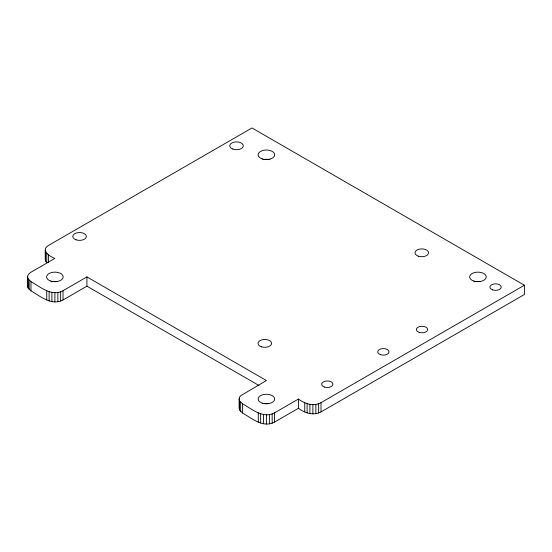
<?xml version="1.0" encoding="UTF-8"?>
<svg xmlns="http://www.w3.org/2000/svg" width="552" height="552" viewBox="0 0 552 552"><rect width="100%" height="100%" fill="white"/><g stroke="black" fill="none" stroke-linecap="round" stroke-linejoin="round"><path stroke-width="0.83" d="M27.6 276.911L27.993 275.193L29.146 273.592L30.974 272.212L54.883 258.412C49.777 256.673 40.261 250.118 48.597 245.385L251.981 127.96L524.4 285.239L524.4 294.492L321.016 411.916C313.619 415.96 304.745 413.096 298.453 408.287L274.544 422.094C263.18 428.276 251.774 418.292 242.494 412.986L239.52 410.005L239.126 408.287L239.126 399.034L239.52 397.316L240.665 395.715L266.402 380.535L86.926 276.911L63.018 290.718C51.653 296.9 40.248 286.916 30.974 281.617L27.993 278.636L27.6 276.911L27.993 287.889L30.974 290.863C40.248 296.169 51.653 306.153 63.018 299.971L86.926 286.164L258.957 385.482M27.6 286.164L27.862 285.018M46.768 253.409L46.768 262.662L45.616 261.055L45.492 258.191M239.126 399.034L239.52 400.759L242.494 403.733C251.774 409.039 263.18 419.023 274.544 412.841L298.453 399.034C304.745 403.843 313.619 406.707 321.016 402.663L524.4 285.239M321.016 402.663L321.016 411.916M318.635 403.719L318.635 412.972M315.854 404.381L315.854 413.634M312.874 404.609L312.874 413.862M309.9 404.381L309.9 413.634M307.119 403.719L307.119 412.972M304.738 402.663L304.738 411.916M298.453 399.034L298.453 408.287M274.544 412.841L274.544 422.094M272.164 413.897L272.164 423.149M269.383 414.559L269.383 423.812M266.402 414.787L266.402 424.039M263.428 414.559L263.428 423.812M260.647 413.897L260.647 423.149M258.267 412.841L258.267 422.094M242.494 403.733L242.494 412.986M240.665 402.36L240.665 411.613M239.52 397.316L239.52 398.999M239.52 400.759L239.52 410.005M86.926 276.911L86.926 286.164M63.018 290.718L63.018 299.971M60.637 291.773L60.637 301.026M57.863 292.436L57.863 301.689M54.883 292.663L54.883 301.916M51.902 292.436L51.902 301.689M49.121 291.773L49.121 301.026M48.597 254.782L48.597 262.352M46.741 290.718L46.741 299.971M45.616 251.802L45.616 261.055M45.229 250.084L45.229 259.337M30.974 281.617L30.974 290.863M29.146 280.237L29.146 289.489M27.993 278.636L27.993 287.889M474.485 281.817A8.287 4.789 0 0 1 480.136 281.554M264.318 403.657A8.287 4.789 0 0 1 268.61 403.678M51.433 281.817A8.287 4.789 0 0 1 57.091 281.554M262.959 159.694A8.287 4.789 0 0 1 269.969 159.721M473.726 281.037A8.287 4.789 0 0 0 486.215 276.952A8.287 4.789 0 0 0 473.837 272.75A8.287 4.789 0 0 0 473.726 281.037M262.207 403.16A8.287 4.789 0 0 0 274.696 399.075A8.287 4.789 0 0 0 262.317 394.873A8.287 4.789 0 0 0 262.207 403.16M50.68 281.037A8.287 4.789 0 0 0 63.169 276.952A8.287 4.789 0 0 0 50.791 272.75A8.287 4.789 0 0 0 50.68 281.037M262.207 158.921A8.287 4.789 0 0 0 274.696 154.829A8.287 4.789 0 0 0 262.317 150.627A8.287 4.789 0 0 0 262.207 158.921M418.361 256.197A6.796 3.926 0 0 0 428.559 252.802A6.796 3.926 0 0 0 418.361 249.4A6.796 3.926 0 0 0 418.361 256.197M261.413 346.808A6.796 3.926 0 0 0 271.612 343.413A6.796 3.926 0 0 0 261.413 340.011A6.796 3.926 0 0 0 261.413 346.808M76.169 239.858A6.796 3.926 0 0 0 86.367 236.463A6.796 3.926 0 0 0 76.169 233.061A6.796 3.926 0 0 0 76.169 239.858M232.482 148.957A6.796 3.926 0 0 0 243.273 146.232A6.796 3.926 0 0 0 233.793 142.202A6.796 3.926 0 0 0 232.482 148.957M324.466 387.069A5.665 3.271 0 0 0 332.966 384.233A5.665 3.271 0 0 0 324.466 381.397A5.665 3.271 0 0 0 324.466 387.069M380.549 354.688A5.665 3.271 0 0 0 389.05 351.852A5.665 3.271 0 0 0 380.549 349.023A5.665 3.271 0 0 0 380.549 354.688M419.168 332.387A5.665 3.271 0 0 0 427.669 329.558A5.665 3.271 0 0 0 419.168 326.722A5.665 3.271 0 0 0 419.168 332.387M492.722 289.924A5.665 3.271 0 0 0 501.223 287.088A5.665 3.271 0 0 0 492.722 284.259A5.665 3.271 0 0 0 492.722 289.924"/></g></svg>
